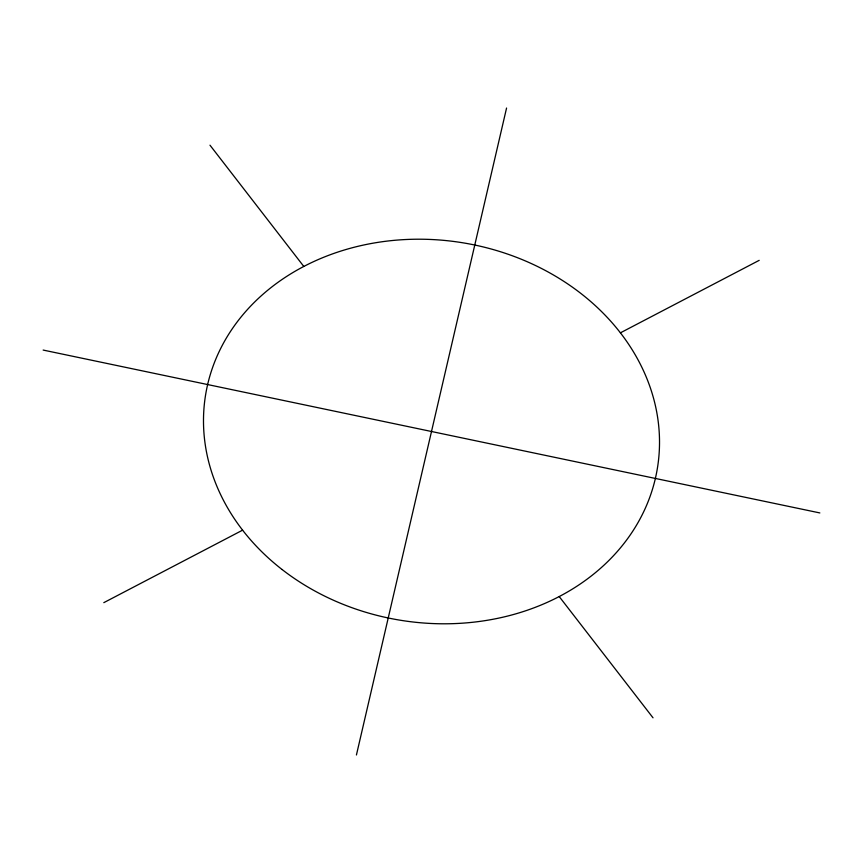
<?xml version="1.0" encoding="UTF-8"?>
<svg xmlns="http://www.w3.org/2000/svg" width="863" height="863" viewBox="0 0 863 863"><rect width="100%" height="100%" fill="white"/><g stroke="black" fill="none" stroke-linecap="round" stroke-linejoin="round"><path stroke-width="1.29" d="M356.43 754.974L506.57 108.026M103.808 602.654L242.6 530.162M620.4 332.838L759.192 260.346M43.15 350.065L819.85 512.935M209.979 145.189L303.798 266.451M559.202 596.549L653.021 717.811M282.082 569.515A228.857 191.284 9 0 0 655.373 478.447A228.857 191.284 9 0 0 357.045 246.538A228.857 191.284 9 0 0 282.082 569.515"/></g></svg>
